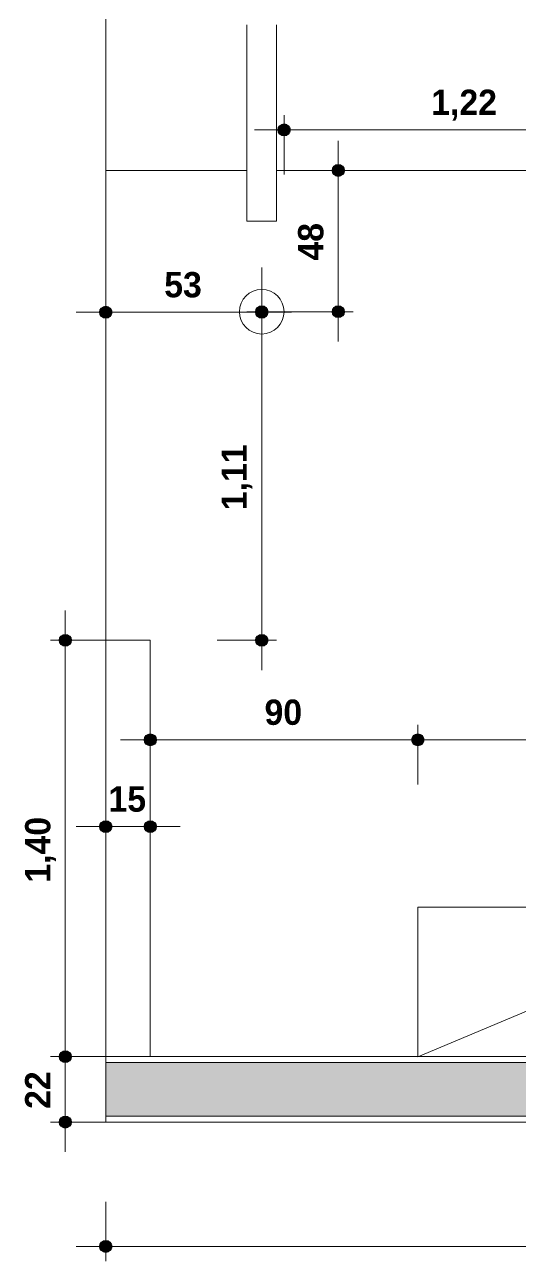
# Model space of a CAD drawing. Header units: metres. Extents: x -18.51 to -13.67, y -25.07 to -16.26.
# Drawn here: x -18.508 to -16.84, y -25.069 to -20.911 of the extents above; entities that cross this region are included whole.
import ezdxf

# ---------------------------------------------------------------- set-up
doc = ezdxf.new("R2010")
doc.units = ezdxf.units.M
for name, color, linetype, lineweight in [('Acabamento 1 _4_', 7, 'Continuous', 40), ('Cotas', 50, 'Continuous', 9), ('Cotas-50', 50, 'Continuous', 9), ('Estrutura _1_', 7, 'Continuous', 40), ('Modelos genéricos', 7, 'Continuous', 5), ('Padrão de corte', 7, 'Continuous', 40), ('Paredes', 7, 'Continuous', 5), ('Pilares estruturais', 7, 'Continuous', 5), ('Pisos', 7, 'Continuous', 5), ('Quadro estrutural', 7, 'Continuous', 5)]:
    doc.layers.add(name, color=color, linetype=linetype, lineweight=lineweight)
doc.styles.add('Century Gothic_B', font='GOTHICB.TTF', dxfattribs={"height": 0.085})
doc.dimstyles.new('externa_1_7_mm_azul_growarq', dxfattribs={"dimscale": 0.3048, "dimtxt": 0.088754, "dimasz": 0.524934, "dimexe": 0.164042, "dimexo": 0.0625, "dimgap": 0.082021, "dimtad": 1, "dimrnd": 0.01, "dimzin": 0, "dimdsep": 46, "dimtxsty": 'Century Gothic_B', "dimblk1": 'DOTSMALL', "dimblk2": 'DOTSMALL', "dimsah": 1, "dimcen": 0.09, "dimdle": 0.328084, "dimazin": 0, "dimtfac": 1, "dimtdec": 4, "dimtix": 1, "dimtmove": 0, "dimatfit": 3, "dimfxl": 0.492126, "dimfxlon": 1, "dimtvp": 1, "dimtolj": 1, "dimtzin": 0, "dimarcsym": 2})
doc.dimstyles.new('externa_1_7_mm_azul_growarq_1', dxfattribs={"dimscale": 0.3048, "dimtxt": 0.088754, "dimasz": 0.524934, "dimexe": 0.164042, "dimexo": 0.0625, "dimgap": 0.082021, "dimtad": 1, "dimdec": 0, "dimlfac": 100, "dimdsep": 46, "dimtxsty": 'Century Gothic_B', "dimblk1": 'DOTSMALL', "dimblk2": 'DOTSMALL', "dimsah": 1, "dimcen": 0.09, "dimdle": 0.328084, "dimazin": 0, "dimtfac": 1, "dimtdec": 4, "dimtix": 1, "dimtmove": 0, "dimatfit": 3, "dimfxl": 0.492126, "dimfxlon": 1, "dimtvp": 1, "dimtolj": 1, "dimtzin": 0, "dimarcsym": 2})

# ---------------------------------------------------------------- blocks, each defined once
blk = doc.blocks.new('bancada_growarq - bancada_growarq-3139212-Térreo - Executivo')
at = {"layer": 'Modelos genéricos', "color": 9}
for p, q in [((0.2012, 0.0841), (0.5752, 0.2404)), ((-0.6019, -0.2516), (-0.2088, -0.0873))]:
    blk.add_line(p, q, dxfattribs=at)
blk = doc.blocks.new('Tram - Tram-V3-Térreo - Executivo')
at = {"layer": 'Quadro estrutural', "color": 9}
for p, q in [((0, -0.05), (0, 0.05)), ((0, 0.05), (0.4538, 0.05)), ((0.5538, 0.05), (1.011, 0.05)), ((1.111, 0.05), (1.5681, 0.05)), ((1.6681, 0.05), (2.1253, 0.05)), ((2.2253, 0.05), (2.6824, 0.05)), ((2.7824, 0.05), (3.2395, 0.05)), ((3.3395, 0.05), (4, 0.05)), ((4, 0.05), (4, -0.05)), ((0.4538, -0.05), (0, -0.05)), ((1.011, -0.05), (0.5538, -0.05)), ((1.5681, -0.05), (1.111, -0.05)), ((2.1253, -0.05), (1.6681, -0.05)), ((2.6824, -0.05), (2.2253, -0.05)), ((3.2395, -0.05), (2.7824, -0.05)), ((4, -0.05), (3.3395, -0.05))]:
    blk.add_line(p, q, dxfattribs=at)
blk = doc.blocks.new('pilar circular de concreto_growarq - pilar circular de concreto d 15cm_growarq-3115135-Térreo - Executivo')
at = {"layer": 'Pilares estruturais', "color": 50, "lineweight": 9}
for start, end in [(360, 180), (180, 360)]:
    blk.add_arc((0, 0), 0.075, start, end, dxfattribs=at)
blk = doc.blocks.new('DIMBLOCK1-Térreo - Executivo')
at = {"layer": 'Cotas-50', "lineweight": 25}
h = blk.add_hatch(color=152, dxfattribs=at)
edge = h.paths.add_edge_path()
edge.add_arc((-17.185, -23.3159), 0.02, 0, 360)
h = blk.add_hatch(color=152, dxfattribs=at)
edge = h.paths.add_edge_path()
edge.add_arc((-15.9812, -23.3159), 0.02, 0, 360)
at = {"layer": 'Cotas-50', "color": 142}
for p, q in [((-17.185, -23.4659), (-17.185, -23.2659)), ((-15.9812, -23.4659), (-15.9812, -23.2659)), ((-17.285, -23.3159), (-15.8812, -23.3159)), ((-17.185, -23.3159), (-17.185, -23.4659)), ((-15.9812, -23.3159), (-15.9812, -23.4659))]:
    blk.add_line(p, q, dxfattribs=at)
at = {"layer": 'Cotas-50', "color": 152, "lineweight": 25}
for centre in [(-17.185, -23.3159), (-15.9812, -23.3159)]:
    blk.add_circle(centre, 0.02, dxfattribs=at)
at = {"layer": 'Cotas-50', "color": 0, "insert": (-16.6981, -23.1805), "char_height": 0.085, "width": 0.275848, "attachment_point": 1, "line_spacing_factor": 0.984502, "style": 'Century Gothic_B'}
blk.add_mtext('1,20', dxfattribs=at)
blk = doc.blocks.new('_DotSmall')
at = {"color": 0, "linetype": 'ByBlock', "const_width": 0.5}
blk.add_lwpolyline([(-0.0625, 0, 1), (0.0625, 0, 1)], format="xyb", close=True, dxfattribs=at)
blk = doc.blocks.new('DIMBLOCK4-Térreo - Executivo')
at = {"layer": 'Cotas-50', "lineweight": 25}
h = blk.add_hatch(color=152, dxfattribs=at)
edge = h.paths.add_edge_path()
edge.add_arc((-18.235, -23.6077), 0.02, 0, 360)
h = blk.add_hatch(color=152, dxfattribs=at)
edge = h.paths.add_edge_path()
edge.add_arc((-18.085, -23.6077), 0.02, 0, 360)
at = {"layer": 'Cotas-50', "color": 142}
for p, q in [((-18.235, -23.4577), (-18.235, -23.6577)), ((-18.235, -23.6077), (-18.235, -23.4577)), ((-18.085, -23.4577), (-18.085, -23.6577)), ((-18.085, -23.6077), (-18.085, -23.4577)), ((-18.335, -23.6077), (-17.985, -23.6077))]:
    blk.add_line(p, q, dxfattribs=at)
at = {"layer": 'Cotas-50', "color": 152, "lineweight": 25}
for centre in [(-18.235, -23.6077), (-18.085, -23.6077)]:
    blk.add_circle(centre, 0.02, dxfattribs=at)
at = {"layer": 'Cotas-50', "color": 0, "insert": (-18.2257, -23.4724), "char_height": 0.085, "width": 0.157628, "attachment_point": 1, "line_spacing_factor": 0.984502, "style": 'Century Gothic_B'}
blk.add_mtext('15', dxfattribs=at)
blk = doc.blocks.new('DIMBLOCK7-Térreo - Executivo')
at = {"layer": 'Cotas-50', "lineweight": 25}
h = blk.add_hatch(color=152, dxfattribs=at)
edge = h.paths.add_edge_path()
edge.add_arc((-18.085, -23.3159), 0.02, 0, 360)
h = blk.add_hatch(color=152, dxfattribs=at)
edge = h.paths.add_edge_path()
edge.add_arc((-17.185, -23.3159), 0.02, 0, 360)
at = {"layer": 'Cotas-50', "color": 142}
for p, q in [((-18.085, -23.1659), (-18.085, -23.3659)), ((-18.085, -23.3159), (-18.085, -23.1659)), ((-17.185, -23.4659), (-17.185, -23.2659)), ((-18.185, -23.3159), (-17.085, -23.3159)), ((-17.185, -23.3159), (-17.185, -23.4659))]:
    blk.add_line(p, q, dxfattribs=at)
at = {"layer": 'Cotas-50', "color": 152, "lineweight": 25}
for centre in [(-18.085, -23.3159), (-17.185, -23.3159)]:
    blk.add_circle(centre, 0.02, dxfattribs=at)
at = {"layer": 'Cotas-50', "color": 0, "insert": (-17.7007, -23.1805), "char_height": 0.085, "width": 0.157628, "attachment_point": 1, "line_spacing_factor": 0.984502, "style": 'Century Gothic_B'}
blk.add_mtext('90', dxfattribs=at)
blk = doc.blocks.new('DIMBLOCK13-Térreo - Executivo')
at = {"layer": 'Cotas-50', "lineweight": 25}
h = blk.add_hatch(color=152, dxfattribs=at)
edge = h.paths.add_edge_path()
edge.add_arc((-17.635, -21.2649), 0.02, 0, 360)
h = blk.add_hatch(color=152, dxfattribs=at)
edge = h.paths.add_edge_path()
edge.add_arc((-16.415, -21.2649), 0.02, 0, 360)
at = {"layer": 'Cotas-50', "color": 142}
for p, q in [((-17.635, -21.4149), (-17.635, -21.2149)), ((-16.415, -21.4149), (-16.415, -21.2149)), ((-17.735, -21.2649), (-16.315, -21.2649)), ((-17.635, -21.2649), (-17.635, -21.4149)), ((-16.415, -21.2649), (-16.415, -21.4149))]:
    blk.add_line(p, q, dxfattribs=at)
at = {"layer": 'Cotas-50', "color": 152, "lineweight": 25}
for centre in [(-17.635, -21.2649), (-16.415, -21.2649)]:
    blk.add_circle(centre, 0.02, dxfattribs=at)
at = {"layer": 'Cotas-50', "color": 0, "insert": (-17.1399, -21.1295), "char_height": 0.085, "width": 0.275848, "attachment_point": 1, "line_spacing_factor": 0.984502, "style": 'Century Gothic_B'}
blk.add_mtext('1,22', dxfattribs=at)
blk = doc.blocks.new('DIMBLOCK14-Térreo - Executivo')
at = {"layer": 'Cotas-50', "lineweight": 25}
h = blk.add_hatch(color=152, dxfattribs=at)
edge = h.paths.add_edge_path()
edge.add_arc((-17.7101, -21.8762), 0.02, 0, 360)
h = blk.add_hatch(color=152, dxfattribs=at)
edge = h.paths.add_edge_path()
edge.add_arc((-17.7101, -22.9812), 0.02, 0, 360)
at = {"layer": 'Cotas-50', "color": 142}
for p, q in [((-17.7101, -21.7762), (-17.7101, -23.0812)), ((-17.5601, -21.8762), (-17.7601, -21.8762)), ((-17.7101, -21.8762), (-17.5601, -21.8762)), ((-17.8601, -22.9812), (-17.6601, -22.9812)), ((-17.7101, -22.9812), (-17.8601, -22.9812))]:
    blk.add_line(p, q, dxfattribs=at)
at = {"layer": 'Cotas-50', "color": 152, "lineweight": 25}
for centre in [(-17.7101, -21.8762), (-17.7101, -22.9812)]:
    blk.add_circle(centre, 0.02, dxfattribs=at)
at = {"layer": 'Cotas-50', "color": 0, "insert": (-17.8455, -22.5437), "char_height": 0.085, "width": 0.275848, "attachment_point": 1, "rotation": 90, "line_spacing_factor": 0.984502, "style": 'Century Gothic_B'}
blk.add_mtext('1,11', dxfattribs=at)
blk = doc.blocks.new('DIMBLOCK15-Térreo - Executivo')
at = {"layer": 'Cotas-50', "lineweight": 25}
h = blk.add_hatch(color=152, dxfattribs=at)
edge = h.paths.add_edge_path()
edge.add_arc((-18.235, -21.8781), 0.02, 0, 360)
h = blk.add_hatch(color=152, dxfattribs=at)
edge = h.paths.add_edge_path()
edge.add_arc((-17.71, -21.8781), 0.02, 0, 360)
at = {"layer": 'Cotas-50', "color": 142}
for p, q in [((-18.235, -21.7281), (-18.235, -21.9281)), ((-18.235, -21.8781), (-18.235, -21.7281)), ((-17.71, -21.7281), (-17.71, -21.9281)), ((-17.71, -21.8781), (-17.71, -21.7281)), ((-18.335, -21.8781), (-17.61, -21.8781))]:
    blk.add_line(p, q, dxfattribs=at)
at = {"layer": 'Cotas-50', "color": 152, "lineweight": 25}
for centre in [(-18.235, -21.8781), (-17.71, -21.8781)]:
    blk.add_circle(centre, 0.02, dxfattribs=at)
at = {"layer": 'Cotas-50', "color": 0, "insert": (-18.0382, -21.7428), "char_height": 0.085, "width": 0.157628, "attachment_point": 1, "line_spacing_factor": 0.984502, "style": 'Century Gothic_B'}
blk.add_mtext('53', dxfattribs=at)
blk = doc.blocks.new('DIMBLOCK16-Térreo - Executivo')
at = {"layer": 'Cotas-50', "lineweight": 25}
h = blk.add_hatch(color=152, dxfattribs=at)
edge = h.paths.add_edge_path()
edge.add_arc((-17.4525, -21.4012), 0.02, 0, 360)
h = blk.add_hatch(color=152, dxfattribs=at)
edge = h.paths.add_edge_path()
edge.add_arc((-17.4525, -21.8762), 0.02, 0, 360)
at = {"layer": 'Cotas-50', "color": 142}
for p, q in [((-17.4525, -21.9762), (-17.4525, -21.3012)), ((-17.6025, -21.4012), (-17.4025, -21.4012)), ((-17.4525, -21.4012), (-17.6025, -21.4012)), ((-17.6025, -21.8762), (-17.4025, -21.8762)), ((-17.4525, -21.8762), (-17.6025, -21.8762))]:
    blk.add_line(p, q, dxfattribs=at)
at = {"layer": 'Cotas-50', "color": 152, "lineweight": 25}
for centre in [(-17.4525, -21.4012), (-17.4525, -21.8762)]:
    blk.add_circle(centre, 0.02, dxfattribs=at)
at = {"layer": 'Cotas-50', "color": 0, "insert": (-17.5878, -21.7044), "char_height": 0.085, "width": 0.157628, "attachment_point": 1, "rotation": 90, "line_spacing_factor": 0.984502, "style": 'Century Gothic_B'}
blk.add_mtext('48', dxfattribs=at)
blk = doc.blocks.new('DIMBLOCK23-Térreo - Executivo')
at = {"layer": 'Cotas-50', "lineweight": 25}
h = blk.add_hatch(color=152, dxfattribs=at)
edge = h.paths.add_edge_path()
edge.add_arc((-18.371, -22.9812), 0.02, 0, 360)
h = blk.add_hatch(color=152, dxfattribs=at)
edge = h.paths.add_edge_path()
edge.add_arc((-18.371, -24.3812), 0.02, 0, 360)
at = {"layer": 'Cotas-50', "color": 142}
for p, q in [((-18.371, -22.8812), (-18.371, -24.4812)), ((-18.221, -22.9812), (-18.421, -22.9812)), ((-18.371, -22.9812), (-18.221, -22.9812)), ((-18.221, -24.3812), (-18.421, -24.3812)), ((-18.371, -24.3812), (-18.221, -24.3812))]:
    blk.add_line(p, q, dxfattribs=at)
at = {"layer": 'Cotas-50', "color": 152, "lineweight": 25}
for centre in [(-18.371, -22.9812), (-18.371, -24.3812)]:
    blk.add_circle(centre, 0.02, dxfattribs=at)
at = {"layer": 'Cotas-50', "color": 0, "insert": (-18.5064, -23.7962), "char_height": 0.085, "width": 0.275848, "attachment_point": 1, "rotation": 90, "line_spacing_factor": 0.984502, "style": 'Century Gothic_B'}
blk.add_mtext('1,40', dxfattribs=at)
blk = doc.blocks.new('DIMBLOCK24-Térreo - Executivo')
at = {"layer": 'Cotas-50', "lineweight": 25}
h = blk.add_hatch(color=152, dxfattribs=at)
edge = h.paths.add_edge_path()
edge.add_arc((-18.371, -24.3812), 0.02, 0, 360)
h = blk.add_hatch(color=152, dxfattribs=at)
edge = h.paths.add_edge_path()
edge.add_arc((-18.371, -24.6012), 0.02, 0, 360)
at = {"layer": 'Cotas-50', "color": 142}
for p, q in [((-18.371, -24.2812), (-18.371, -24.7012)), ((-18.221, -24.3812), (-18.421, -24.3812)), ((-18.371, -24.3812), (-18.221, -24.3812)), ((-18.221, -24.6012), (-18.421, -24.6012)), ((-18.371, -24.6012), (-18.221, -24.6012))]:
    blk.add_line(p, q, dxfattribs=at)
at = {"layer": 'Cotas-50', "color": 152, "lineweight": 25}
for centre in [(-18.371, -24.3812), (-18.371, -24.6012)]:
    blk.add_circle(centre, 0.02, dxfattribs=at)
at = {"layer": 'Cotas-50', "color": 0, "insert": (-18.5064, -24.5569), "char_height": 0.085, "width": 0.157628, "attachment_point": 1, "rotation": 90, "line_spacing_factor": 0.984502, "style": 'Century Gothic_B'}
blk.add_mtext('22', dxfattribs=at)
blk = doc.blocks.new('DIMBLOCK25-Térreo - Executivo')
at = {"layer": 'Cotas-50', "lineweight": 25}
h = blk.add_hatch(color=152, dxfattribs=at)
edge = h.paths.add_edge_path()
edge.add_arc((-18.235, -25.0192), 0.02, 0, 360)
h = blk.add_hatch(color=152, dxfattribs=at)
edge = h.paths.add_edge_path()
edge.add_arc((-14.115, -25.0192), 0.02, 0, 360)
at = {"layer": 'Cotas-50', "color": 142}
for p, q in [((-18.235, -24.8692), (-18.235, -25.0692)), ((-18.235, -25.0192), (-18.235, -24.8692)), ((-14.115, -24.8692), (-14.115, -25.0692)), ((-14.115, -25.0192), (-14.115, -24.8692)), ((-18.335, -25.0192), (-14.015, -25.0192))]:
    blk.add_line(p, q, dxfattribs=at)
at = {"layer": 'Cotas-50', "color": 152, "lineweight": 25}
for centre in [(-18.235, -25.0192), (-14.115, -25.0192)]:
    blk.add_circle(centre, 0.02, dxfattribs=at)
at = {"layer": 'Cotas-50', "color": 0, "insert": (-16.2899, -24.8839), "char_height": 0.085, "width": 0.275848, "attachment_point": 1, "line_spacing_factor": 0.984502, "style": 'Century Gothic_B'}
blk.add_mtext('4,12', dxfattribs=at)

msp = doc.modelspace()

# ---------------------------------------------------------------- hatches: boundary and pattern name
at = {"layer": 'Padrão de corte'}
msp.add_hatch(color=251, dxfattribs=at).paths.add_polyline_path([(-18.235, -24.5812), (-14.135, -24.5812), (-14.135, -24.4012), (-18.235, -24.4012)])

# ---------------------------------------------------------------- linework, layer by layer
at = {"layer": 'Acabamento 1 _4_', "color": 250, "lineweight": 5}
for p, q in [((-14.265, -24.3812), (-18.235, -24.3812)), ((-18.235, -24.3812), (-18.235, -24.4012)), ((-18.235, -24.5812), (-18.235, -24.6012)), ((-18.235, -24.6012), (-14.115, -24.6012))]:
    msp.add_line(p, q, dxfattribs=at)
at = {"layer": 'Estrutura _1_', "color": 10, "lineweight": 20}
for p, q in [((-18.235, -24.4012), (-18.235, -24.5812)), ((-14.245, -24.4012), (-18.235, -24.4012)), ((-14.135, -24.5812), (-18.235, -24.5812))]:
    msp.add_line(p, q, dxfattribs=at)
at = {"layer": 'Modelos genéricos', "color": 9}
for p, q in [((-16.0079, -23.8781), (-17.185, -23.8781)), ((-17.185, -23.8781), (-17.185, -24.3812))]:
    msp.add_line(p, q, dxfattribs=at)
at = {"layer": 'Paredes', "color": 250}
for p, q in [((-18.235, -24.381), (-18.235, -22.9812)), ((-18.235, -22.9812), (-18.085, -22.9812)), ((-18.085, -22.9812), (-18.085, -24.381)), ((-18.235, -24.381), (-18.085, -24.381))]:
    msp.add_line(p, q, dxfattribs=at)
at = {"layer": 'Pisos', "color": 250}
for p, q in [((-18.235, -16.2612), (-18.235, -22.9812)), ((-18.235, -21.4012), (-17.76, -21.4012)), ((-17.66, -21.4012), (-14.69, -21.4012))]:
    msp.add_line(p, q, dxfattribs=at)

# ---------------------------------------------------------------- block references
at = {"layer": 'Modelos genéricos', "color": 9}
msp.add_blockref('bancada_growarq - bancada_growarq-3139212-Térreo - Executivo', (-16.5831, -24.1297), dxfattribs=at)
at = {"layer": 'Pilares estruturais', "color": 250}
msp.add_blockref('pilar circular de concreto_growarq - pilar circular de concreto d 15cm_growarq-3115135-Térreo - Executivo', (-17.71, -21.8762), dxfattribs=at)
at = {"layer": 'Quadro estrutural', "color": 9, "rotation": 270}
msp.add_blockref('Tram - Tram-V3-Térreo - Executivo', (-17.71, -17.5717), dxfattribs=at)

# ---------------------------------------------------------------- dimensions: what is measured, and where the dimension line sits
at = {"layer": 'Cotas', "color": 142}
for base, p1, p2, dimstyle, override, picture, middle in [((-16.415, -21.2649), (-17.635, -21.4149), (-16.415, -21.4149), 'externa_1_7_mm_azul_growarq', {"dimpost": '<>', "dimfxl": 1.22}, 'DIMBLOCK13-Térreo - Executivo', (-17.025, -21.1955)), ((-17.71, -21.8781437869), (-18.235, -21.7281437869), (-17.71, -21.7281437869), 'externa_1_7_mm_azul_growarq_1', {"dimpost": '<>', "dimfxl": 0.525}, 'DIMBLOCK15-Térreo - Executivo', (-17.9725, -21.8085057852)), ((-17.185, -23.3159), (-18.085, -23.1659), (-17.185, -23.4659), 'externa_1_7_mm_azul_growarq_1', {"dimpost": '<>', "dimfxl": 0.948683}, 'DIMBLOCK7-Térreo - Executivo', (-17.635, -23.2463)), ((-15.9812, -23.3159), (-17.185, -23.4659), (-15.9812, -23.4659), 'externa_1_7_mm_azul_growarq', {"dimpost": '<>', "dimfxl": 1.203754}, 'DIMBLOCK1-Térreo - Executivo', (-16.5831, -23.2463)), ((-18.085, -23.6077), (-18.235, -23.4577), (-18.085, -23.4577), 'externa_1_7_mm_azul_growarq_1', {"dimpost": '<>', "dimfxl": 0.15}, 'DIMBLOCK4-Térreo - Executivo', (-18.16, -23.5392)), ((-14.115, -25.0192), (-18.235, -24.8692), (-14.115, -24.8692), 'externa_1_7_mm_azul_growarq', {"dimpost": '<>', "dimfxl": 4.12}, 'DIMBLOCK25-Térreo - Executivo', (-16.175, -24.9499))]:
    dim = msp.add_linear_dim(base=base, p1=p1, p2=p2, dimstyle=dimstyle, override=override, dxfattribs=at)
    dim.commit()
    dim.dimension.update_dxf_attribs({"geometry": picture, "text_midpoint": middle})
for base, p1, p2, dimstyle, override, picture, middle in [((-17.452462248, -21.4012434228), (-17.602462248, -21.8762434228), (-17.602462248, -21.4012434228), 'externa_1_7_mm_azul_growarq_1', {"dimpost": '<>', "dimfxl": 0.475}, 'DIMBLOCK16-Térreo - Executivo', (-17.5221002497, -21.6387434228)), ((-17.7101404819, -22.9812434228), (-17.5601404819, -21.8762434228), (-17.8601404819, -22.9812434228), 'externa_1_7_mm_azul_growarq', {"dimpost": '<>', "dimfxl": 1.145}, 'DIMBLOCK14-Térreo - Executivo', (-17.7797784836, -22.4287434228)), ((-18.371, -24.3812), (-18.221, -22.9812), (-18.221, -24.3812), 'externa_1_7_mm_azul_growarq', {"dimpost": '<>', "dimfxl": 1.4}, 'DIMBLOCK23-Térreo - Executivo', (-18.4406, -23.6812)), ((-18.371, -24.6012), (-18.221, -24.3812), (-18.221, -24.6012), 'externa_1_7_mm_azul_growarq_1', {"dimpost": '<>', "dimfxl": 0.22}, 'DIMBLOCK24-Térreo - Executivo', (-18.4396, -24.4912))]:
    dim = msp.add_linear_dim(base=base, p1=p1, p2=p2, angle=90, dimstyle=dimstyle, override=override, dxfattribs=at)
    dim.commit()
    dim.dimension.update_dxf_attribs({"geometry": picture, "text_midpoint": middle})

doc.saveas('drawing.dxf')
